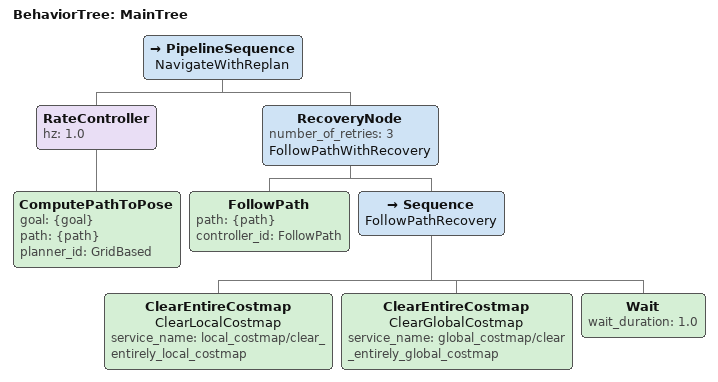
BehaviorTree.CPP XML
<root main_tree_to_execute="MainTree">
  <BehaviorTree ID="MainTree">
    <PipelineSequence name="NavigateWithReplan">
      <RateController hz="1.0">
        <ComputePathToPose goal="{goal}" path="{path}" planner_id="GridBased"/>
      </RateController>
      <RecoveryNode number_of_retries="3" name="FollowPathWithRecovery">
        <FollowPath path="{path}" controller_id="FollowPath"/>
        <Sequence name="FollowPathRecovery">
          <ClearEntireCostmap name="ClearLocalCostmap" service_name="local_costmap/clear_entirely_local_costmap"/>
          <ClearEntireCostmap name="ClearGlobalCostmap" service_name="global_costmap/clear_entirely_global_costmap"/>
          <Wait wait_duration="1.0"/>
        </Sequence>
      </RecoveryNode>
    </PipelineSequence>
  </BehaviorTree>
</root>
